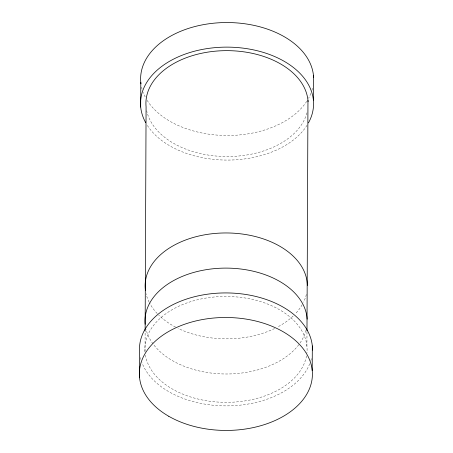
<?xml version="1.0" encoding="UTF-8"?>
<svg xmlns="http://www.w3.org/2000/svg" width="453" height="453" viewBox="0 0 453 453"><rect width="100%" height="100%" fill="white"/><g stroke="black" fill="none" stroke-linecap="round" stroke-linejoin="round"><path stroke-width="0.34" stroke-dasharray="2.27 1.7" d="M145.039 351.262L145.124 331.902M306.919 346.154L306.981 331.636M311.398 358.583A86.523 56.472 0.2 0 1 310.826 360.645M309.733 363.759A86.523 56.472 0.2 0 1 225.566 405.877A86.523 56.472 0.2 0 1 142.016 362.83M140.917 359.523A86.523 56.472 0.2 0 1 140.402 357.525M306.522 355.854A81.115 52.944 0.2 0 1 225.821 402.343A81.115 52.944 0.2 0 1 145.396 355.26M144.971 351.958A81.115 52.944 0.2 0 1 226.534 296.46A81.115 52.944 0.2 0 1 306.913 353.08M306.958 112.791A81.115 52.944 0.2 0 1 225.758 156.534A81.115 52.944 0.2 0 1 146.698 110.77M307.032 125.294A86.523 56.472 0.2 0 1 226.619 160.073A86.523 56.472 0.2 0 1 146.71 124.411M312.547 88.205A86.523 56.472 0.2 0 1 311.981 90.266M310.888 93.38A86.523 56.472 0.2 0 1 308.555 98.307M306.755 101.302A86.523 56.472 0.2 0 1 226.704 135.492A86.523 56.472 0.2 0 1 147.174 100.402M145.192 96.953A86.523 56.472 0.2 0 1 143.165 92.446M142.072 89.145A86.523 56.472 0.2 0 1 141.557 87.146M306.353 294.416A81.115 52.944 0.2 0 1 303.521 302.185M302.191 304.688A81.115 52.944 0.2 0 1 295.118 314.037M293.176 315.979A81.115 52.944 0.2 0 1 277.191 327.225M274.603 328.527A81.115 52.944 0.2 0 1 178.04 328.363M175.634 327.151A81.115 52.944 0.2 0 1 158.788 315.135M157.231 313.555A81.115 52.944 0.2 0 1 149.428 302.712M149.111 302.094A81.115 52.944 0.2 0 1 146.07 293.731M306.03 330.243A81.115 52.944 0.2 0 1 299.269 344.076M298.833 344.665A81.115 52.944 0.2 0 1 214.218 373.397A81.115 52.944 0.2 0 1 146.081 329.535"/><path stroke-width="0.68" d="M139.535 377.445L139.637 352.864A86.523 56.472 0.2 0 1 223.572 292.944A86.523 56.472 0.2 0 1 312.491 350.146M140.685 107.061L140.792 82.48M145.124 331.211L146.081 106.846A81.115 52.944 0.2 0 1 222.802 50.713A81.115 52.944 0.2 0 1 308.074 101.727M306.981 330.945L307.966 100.356M312.208 370.52L312.315 345.939M313.363 100.136L313.465 75.555M145.707 122.684A86.523 56.472 0.2 0 1 226.862 47.123A86.523 56.472 0.2 0 1 308.453 122.888M140.951 83.811A86.523 56.472 0.2 0 1 222.089 22.627A86.523 56.472 0.2 0 1 313.618 77.656M145.458 290.452A81.115 52.944 0.2 0 1 222.078 233.018A81.115 52.944 0.2 0 1 307.355 285.413M145.158 324.297A81.115 52.944 0.2 0 1 221.874 268.17A81.115 52.944 0.2 0 1 307.145 319.178M168.799 416.29A86.523 56.472 0.2 0 0 310.724 385.226A86.523 56.472 0.2 0 0 198.091 320.43A86.523 56.472 0.2 0 0 168.799 416.29"/></g></svg>
